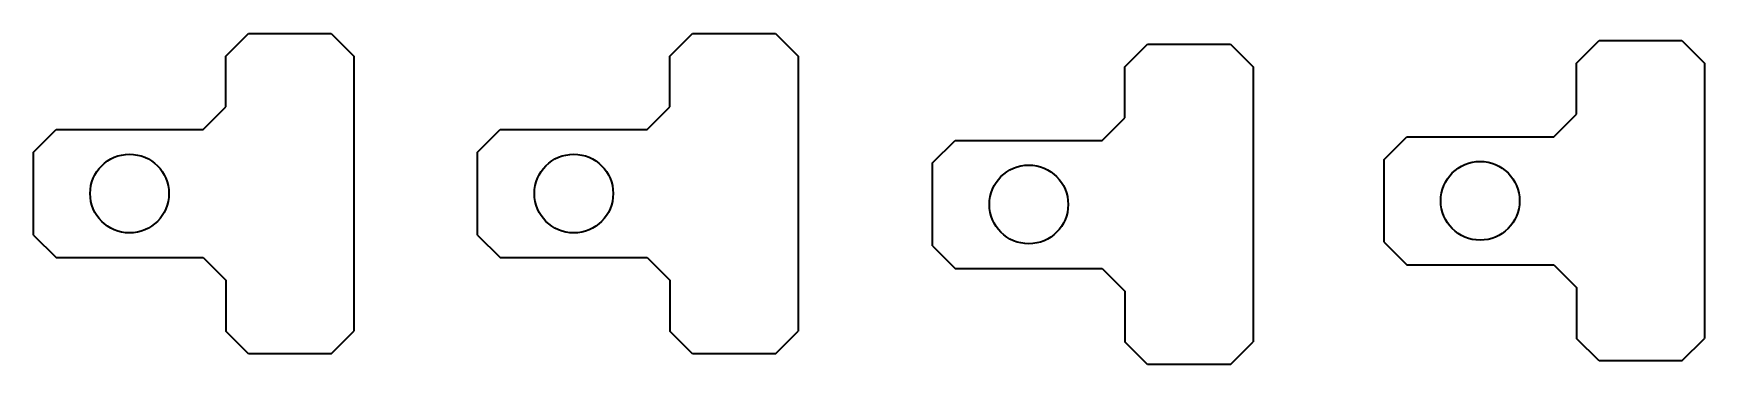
# Model space of a CAD drawing. Extents: x 6 to 110, y 7 to 27.
import ezdxf

# ---------------------------------------------------------------- set-up
doc = ezdxf.new("R2010")
doc.units = 0

msp = doc.modelspace()

# ---------------------------------------------------------------- linework, layer by layer
at = {"color": 7, "lineweight": 35}
for p, q in [((17.686779, 26.022844), (19.100992, 27.437057)), ((19.100992, 27.437057), (24.272566, 27.437057)), ((24.272566, 27.437057), (25.686779, 26.022844)), ((45.398495, 26.022844), (46.81271, 27.437057)), ((46.81271, 27.437057), (51.984283, 27.437057)), ((51.984283, 27.437057), (53.398495, 26.022844)), ((73.786102, 25.346952), (75.200317, 26.761166)), ((75.200317, 26.761166), (80.371887, 26.761166)), ((80.371887, 26.761166), (81.786102, 25.346952)), ((101.94841, 25.572245), (103.362625, 26.986458)), ((103.362625, 26.986458), (108.534195, 26.986458)), ((108.534195, 26.986458), (109.94841, 25.572245)), ((17.686779, 22.851271), (17.686779, 26.022844)), ((25.686779, 26.022844), (25.686779, 8.851271)), ((45.398495, 22.851271), (45.398495, 26.022844)), ((53.398495, 26.022844), (53.398495, 8.851271)), ((73.786102, 22.175379), (73.786102, 25.346952)), ((81.786102, 25.346952), (81.786102, 8.175379)), ((101.94841, 22.400671), (101.94841, 25.572245)), ((109.94841, 25.572245), (109.94841, 8.400671)), ((16.272566, 21.437057), (17.686779, 22.851271)), ((43.98428, 21.437057), (45.398495, 22.851271)), ((72.371887, 20.761166), (73.786102, 22.175379)), ((100.534195, 20.986458), (101.94841, 22.400671)), ((5.686779, 20.022844), (7.100992, 21.437057)), ((7.100992, 21.437057), (16.272566, 21.437057)), ((33.398495, 20.022844), (34.812706, 21.437057)), ((34.812706, 21.437057), (43.98428, 21.437057)), ((89.94841, 19.572245), (91.362625, 20.986458)), ((91.362625, 20.986458), (100.534195, 20.986458)), ((5.686779, 14.851271), (5.686779, 20.022844)), ((33.398495, 14.851271), (33.398495, 20.022844)), ((61.786102, 19.346952), (63.200317, 20.761166)), ((63.200317, 20.761166), (72.371887, 20.761166)), ((61.786102, 14.175379), (61.786102, 19.346952)), ((89.94841, 14.400671), (89.94841, 19.572245)), ((5.686779, 14.851271), (7.100992, 13.437057)), ((33.398495, 14.851271), (34.812706, 13.437057)), ((61.786102, 14.175379), (63.200317, 12.761166)), ((89.94841, 14.400671), (91.362625, 12.986458)), ((7.100992, 13.437057), (16.272566, 13.437057)), ((16.272566, 13.437057), (17.686779, 12.022844)), ((34.812706, 13.437057), (43.98428, 13.437057)), ((43.98428, 13.437057), (45.398495, 12.022844)), ((63.200317, 12.761166), (72.371887, 12.761166)), ((72.371887, 12.761166), (73.786102, 11.346952)), ((91.362625, 12.986458), (100.534195, 12.986458)), ((100.534195, 12.986458), (101.94841, 11.572245)), ((17.686779, 12.022844), (17.686779, 8.851271)), ((45.398495, 12.022844), (45.398495, 8.851271)), ((101.94841, 11.572245), (101.94841, 8.400671)), ((73.786102, 11.346952), (73.786102, 8.175379)), ((19.100992, 7.437057), (17.686779, 8.851271)), ((24.272566, 7.437057), (25.686779, 8.851271)), ((46.81271, 7.437057), (45.398495, 8.851271)), ((51.984283, 7.437057), (53.398495, 8.851271)), ((103.362625, 6.986458), (101.94841, 8.400671)), ((108.534195, 6.986458), (109.94841, 8.400671)), ((24.272566, 7.437057), (19.100992, 7.437057)), ((51.984283, 7.437057), (46.81271, 7.437057)), ((75.200317, 6.761166), (73.786102, 8.175379)), ((80.371887, 6.761166), (81.786102, 8.175379)), ((80.371887, 6.761166), (75.200317, 6.761166)), ((108.534195, 6.986458), (103.362625, 6.986458))]:
    msp.add_line(p, q, dxfattribs=at)
for centre in [(11.686779, 17.437057), (39.398495, 17.437057), (67.786102, 16.761166), (95.94841, 16.986458)]:
    msp.add_circle(centre, 2.4585, dxfattribs=at)

doc.saveas('drawing.dxf')
